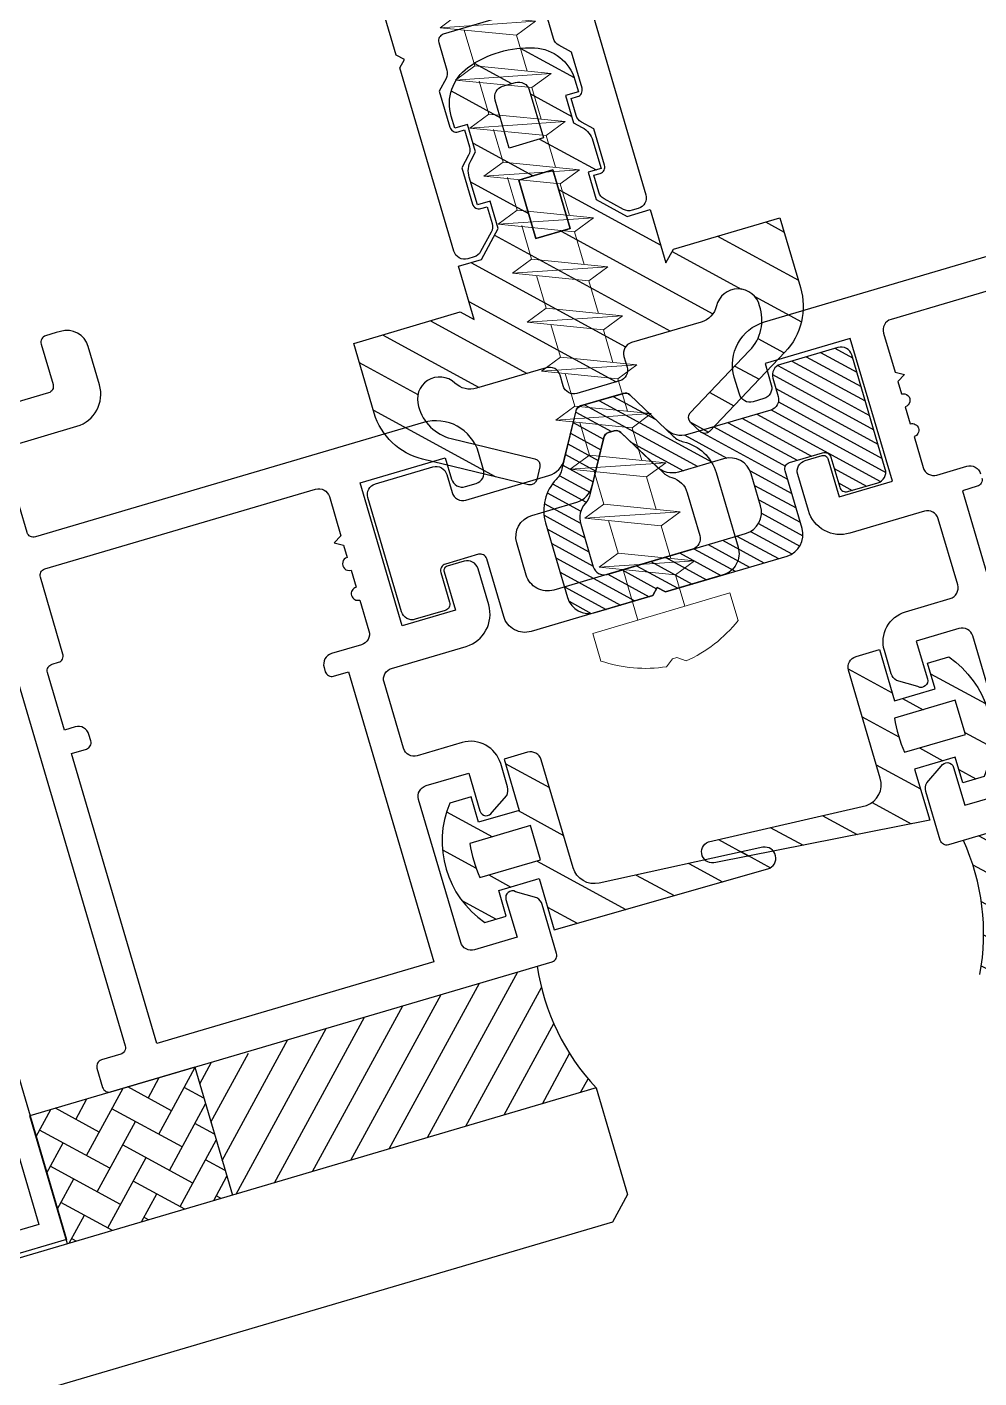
# Model space of a CAD drawing. Header units: millimetres. Extents: x 62878 to 70819, y -67946 to -61850.
# Drawn here: x 64991.29 to 64995.57, y -66916.16 to -66910.09 of the extents above; entities that cross this region are included whole.
import ezdxf

# ---------------------------------------------------------------- set-up
doc = ezdxf.new("R2010")
doc.units = ezdxf.units.MM
doc.layers.add('DOGRAMA', color=171, linetype='Continuous', lineweight=0)
pattern_1 = [(151.4266584183394, (64904.3647287374, -66926.52895950706), (0.07592747398675175, 0.1394151397588941), [])]

# ---------------------------------------------------------------- blocks, each defined once
blk = doc.blocks.new('a2we')
at = {"lineweight": 5, "ltscale": 0.5}
for p, q in [((-196.0144480926461, -415.2868589025547), (-196.5925912144022, -417.2488821181558)), ((-196.0144480926461, -415.2868589025547), (-195.4639709594615, -417.7110762494052)), ((-197.5747968978259, -417.6063757508618), (-196.5747276986959, -417.2423803302317)), ((-196.5747276986959, -417.2423803302317), (-194.1582851917165, -418.2620245979042)), ((-194.1582851917165, -418.2620245979042), (-197.5747968978259, -417.6063757508618)), ((-195.1583543907882, -418.6260200186506), (-197.5747968978259, -417.6063757508618)), ((-196.8896500078097, -417.895480952812), (-197.0961171580722, -418.3448917148726)), ((-197.1143788935161, -419.7428166739272), (-197.1143788935161, -418.4283854465556)), ((-194.1582851917165, -418.2620245979042), (-195.1583543907882, -418.6260200186506)), ((-195.1583543907882, -418.6260200186506), (-194.9264251741961, -419.2953524503964)), ((-198.1144480926461, -420.1068120946153), (-197.1143788935161, -419.7428166739268)), ((-197.1143788935161, -419.7428166739268), (-193.9153324771005, -421.0399975355008)), ((-197.1143788935161, -419.7428166739268), (-193.9153324771005, -421.0399975355008)), ((-194.9154016761394, -420.634479622855), (-194.9154016761394, -419.3608343693425)), ((-194.9154016761721, -421.4039929561312), (-198.1144480926461, -420.1068120946153)), ((-193.9153324771005, -421.0399975355008), (-198.1144480926461, -420.1068120946153)), ((-197.1143788935161, -422.2969096404012), (-197.1143788935162, -420.512330007273)), ((-193.9153324771005, -421.0399975355008), (-194.9154016761721, -421.4039929561312)), ((-194.9154016761721, -423.1885725893157), (-194.9154016761721, -421.4039929561312)), ((-198.1144480926461, -422.6609050610894), (-197.1143788935161, -422.2969096404012)), ((-197.1143788935161, -422.2969096404012), (-193.9153324771005, -423.594090501975)), ((-197.1143788935161, -422.2969096404012), (-193.9153324771005, -423.594090501975)), ((-194.9154016761721, -423.9580859226053), (-198.1144480926461, -422.6609050610894)), ((-193.9153324771005, -423.594090501975), (-198.1144480926461, -422.6609050610894)), ((-197.1143788935161, -424.8510026068752), (-197.1143788935162, -423.0664229737469)), ((-193.9153324771005, -423.594090501975), (-194.9154016761721, -423.9580859226053)), ((-194.9154016761721, -425.7426655557898), (-194.9154016761721, -423.9580859226053)), ((-198.1144480926461, -425.2149980275636), (-197.1143788935161, -424.8510026068752)), ((-194.9154016761721, -426.5121788890793), (-198.1144480926461, -425.2149980275636)), ((-193.9153324771005, -426.1481834684492), (-198.1144480926461, -425.2149980275636)), ((-197.1143788935161, -424.8510026068752), (-193.9153324771005, -426.1481834684492)), ((-197.1143788935161, -424.8510026068752), (-193.9153324771005, -426.1481834684492)), ((-197.1143788935161, -427.3050955733496), (-197.1143788935162, -425.6205159402211)), ((-193.9153324771005, -426.1481834684492), (-194.9154016761721, -426.5121788890793)), ((-194.9154016761721, -428.1967585222638), (-194.9154016761721, -426.5121788890793)), ((-198.1144480926461, -427.669090994038), (-197.1143788935161, -427.3050955733496)), ((-194.9154016761721, -428.9662718555534), (-198.1144480926461, -427.669090994038)), ((-193.9153324771005, -428.6022764349236), (-198.1144480926461, -427.669090994038)), ((-197.1143788935161, -427.3050955733496), (-193.9153324771005, -428.6022764349236)), ((-197.1143788935161, -427.3050955733496), (-193.9153324771005, -428.6022764349236)), ((-197.1143788935161, -429.5591885398237), (-197.1143788935161, -428.0237477951896)), ((-193.9153324771005, -428.6022764349236), (-194.9154016761721, -428.9662718555534)), ((-194.9154016761721, -430.450851488738), (-194.9154016761721, -428.9662718555534)), ((-198.1144480926461, -429.9231839605702), (-197.1143788935161, -429.5591885398237)), ((-197.1143788935161, -429.5591885398237), (-193.9153324771005, -430.8563694013976)), ((-197.1143788935161, -429.5591885398237), (-193.9153324771005, -430.8563694013976)), ((-194.9154016761721, -431.2203648220857), (-198.1144480926461, -429.9231839605702)), ((-193.9153324771005, -430.8563694013976), (-198.1144480926461, -429.9231839605702)), ((-197.1143788935161, -431.8132815063559), (-197.1143788935161, -430.2778407616635)), ((-193.9153324771005, -430.8563694013976), (-194.9154016761721, -431.2203648220857)), ((-194.9154016761721, -432.7049444552304), (-194.9154016761721, -431.2203648220857)), ((-198.1144480926461, -432.177276926986), (-197.1143788935161, -431.8132815063559)), ((-197.1143788935161, -431.8132815063559), (-193.9153324771005, -433.1104623678716)), ((-197.1143788935161, -431.8132815063559), (-193.9153324771005, -433.1104623678716)), ((-194.9154016761721, -433.4744577885599), (-198.1144480926461, -432.177276926986)), ((-193.9153324771005, -433.1104623678716), (-198.1144480926461, -432.177276926986)), ((-197.1143788935161, -434.0673744728301), (-197.1143788935161, -432.5319337281958)), ((-193.9153324771005, -433.1104623678716), (-194.9154016761721, -433.4744577885599)), ((-194.9154016761721, -434.9590374217446), (-194.9154016761721, -433.4744577885599)), ((-198.1144480926461, -434.4313698935184), (-197.1143788935161, -434.0673744728301)), ((-194.9154016761721, -435.7285507550341), (-198.1144480926461, -434.4313698935184)), ((-193.9153324771005, -435.364555334404), (-198.1144480926461, -434.4313698935184)), ((-197.1143788935161, -434.0673744728301), (-193.9153324771005, -435.364555334404)), ((-197.1143788935161, -434.0673744728301), (-193.9153324771005, -435.364555334404)), ((-197.1143788935161, -436.3642339800811), (-197.1143788935161, -434.7860266946118)), ((-193.9153324771005, -435.364555334404), (-194.9154016761721, -435.7285507550341)), ((-194.9154016761721, -437.2558969289955), (-194.9154016761721, -435.7285507550341)), ((-198.1144480926461, -436.7282294008277), (-197.1143788935161, -436.3642339800811)), ((-194.9154016761721, -438.0254102623434), (-198.1144480926461, -436.7282294008277)), ((-193.9153324771005, -437.6614148416551), (-198.1144480926461, -436.7282294008277)), ((-197.1143788935161, -436.3642339800811), (-193.9153324771005, -437.6614148416551)), ((-197.1143788935161, -436.3642339800811), (-193.9153324771005, -437.6614148416551)), ((-197.1143788935161, -438.6610934873901), (-197.1143788935161, -437.1337473134849)), ((-193.9153324771005, -437.6614148416551), (-194.9154016761721, -438.0254102623434)), ((-194.9154016761721, -439.5527564362646), (-194.9154016761721, -438.0254102623434)), ((-198.1144480926461, -439.0250889080787), (-197.1143788935161, -438.6610934873901)), ((-197.1143788935161, -438.6610934873901), (-193.9153324771005, -439.9582743489061)), ((-197.1143788935161, -438.6610934873901), (-193.9153324771005, -439.9582743489061)), ((-194.9154016761721, -440.3222697695944), (-198.1144480926461, -439.0250889080787)), ((-193.9153324771005, -439.9582743489061), (-198.1144480926461, -439.0250889080787)), ((-197.1143788935161, -440.9579529946993), (-197.1143788935161, -439.430606820736)), ((-193.9153324771005, -439.9582743489061), (-194.9154016761721, -440.3222697695944)), ((-194.9154016761721, -441.849615943574), (-194.9154016761721, -440.3222697695944)), ((-198.1144480926461, -441.3219484153295), (-197.1143788935161, -440.9579529946993)), ((-197.1143788935161, -440.9579529946993), (-193.9153324771005, -442.2551338562151)), ((-194.9154016761721, -442.6191292769035), (-198.1144480926461, -441.3219484153295)), ((-193.9153324771005, -442.2551338562151), (-198.1144480926461, -441.3219484153295)), ((-197.1143788935161, -443.2537258831643), (-197.1143788935161, -441.7274663280053)), ((-193.9153324771005, -442.2551338562151), (-194.9154016761721, -442.6191292769035)), ((-194.9154016761721, -444.1453888320787), (-194.9154016761721, -442.6191292769035)), ((-198.1144480926461, -443.6177213039109), (-197.1143788935161, -443.2537258831643)), ((-197.1143788935161, -443.2537258831643), (-193.9153324771005, -444.5509067447383)), ((-194.9154016761721, -444.9149021654266), (-198.1144480926461, -443.6177213039109)), ((-193.9153324771005, -444.5509067447383), (-198.1144480926461, -443.6177213039109)), ((-197.1143788935161, -445.5538642814245), (-197.1143788935161, -444.0232392165685)), ((-193.9153324771005, -444.5509067447383), (-194.9154016761721, -444.9149021654266)), ((-194.9154016761721, -446.4455272302989), (-194.9154016761721, -444.9149021654266)), ((-198.1144480926461, -445.9178597020545), (-197.1143788935161, -445.5538642814245)), ((-193.9153324771005, -446.8510451429402), (-198.1144480926461, -445.9178597020545)), ((-194.9154016761721, -447.2150405636282), (-198.1144480926461, -445.9178597020545)), ((-197.1143788935161, -445.5538642814245), (-193.9153324771005, -446.8510451429402)), ((-197.1143788935161, -445.5538642814245), (-193.9153324771005, -446.8510451429402)), ((-197.1143788935161, -447.8540026795677), (-197.1143788935161, -446.3233776147298)), ((-193.9153324771005, -446.8510451429402), (-194.9154016761721, -447.2150405636282)), ((-194.9154016761721, -448.7456656284821), (-194.9154016761721, -447.2150405636282)), ((-197.1143788935161, -447.8540026795677), (-198.1144480926461, -448.2179981003141)), ((-194.9154016761721, -449.5151789618299), (-198.1144480926461, -448.2179981003141)), ((-198.1144480926461, -448.2179981003141), (-193.9153324771005, -449.1511835411412)), ((-193.9153324771005, -449.1511835411412), (-197.1143788935161, -447.8540026795677)), ((-197.1143788935161, -450.1541410778275), (-197.1143788935161, -448.6235160129718)), ((-193.9153324770423, -449.1511835411412), (-194.9154016761721, -449.5151789618299)), ((-194.9154016761723, -451.0458040266858), (-194.9154016761721, -449.5151789618299)), ((-198.1144480926461, -450.5181364984577), (-197.1143788935161, -450.1541410778275)), ((-197.1143788935161, -450.1541410778275), (-193.9153324770423, -451.4513219393434)), ((-194.9154016761721, -451.8153173600317), (-198.1144480926461, -450.5181364984577)), ((-193.9153324770423, -451.4513219393434), (-198.1144480926461, -450.5181364984577)), ((-197.1143788935161, -453.2868589025547), (-197.1143788935162, -450.9236544111328)), ((-193.9153324770423, -451.4513219393434), (-194.9154016761721, -451.8153173600317)), ((-194.9154016761721, -453.2868589025547), (-194.9154016761721, -451.8153173600317)), ((-192.7980524524961, -453.2868589025547), (-199.230843732796, -453.2868589025547)), ((-199.230843732796, -454.5827171301502), (-199.230843732796, -453.2868589025547)), ((-192.7980524524961, -454.5827171301502), (-192.7980524524961, -453.2868589025547))]:
    blk.add_line(p, q, dxfattribs=at)
blk.add_lwpolyline([(-196.4690204826777, -455.6637351848848), (-196.1125089353335, -455.3998333582319), (-195.9163872499585, -455.3998333582319), (-195.5598757026143, -455.6637351848848)], dxfattribs=at)
for centre, radius, start, end in [((-196.9143788935627, -418.4283854465556), 0.2, 155.3251238657465, 180), ((-195.115401676151, -419.3608343693425), 0.2, 0, 19.11162363728389), ((-195.6603624057317, -449.5292358589606), 6.187568978619671, 234.757305859688, 262.4904896380407), ((-196.3685337795604, -449.5292358589606), 6.187568978619673, 277.5095103619591, 305.2426941403116)]:
    blk.add_arc(centre, radius, start, end, dxfattribs=at)

msp = doc.modelspace()

# ---------------------------------------------------------------- hatches: boundary and pattern name
at = {"layer": 'DOGRAMA', "lineweight": -2}
h = msp.add_hatch(dxfattribs=at)
h.set_pattern_fill('ANSI31', color=256, scale=0.05, angle=343.5057849383394, style=0)
h.set_pattern_definition(pattern_1)
edge = h.paths.add_edge_path(flags=16)
edge.add_arc((64993.44340879547, -66910.40176873772), 0.04999999999144209, 106.42665840807669, 196.426658404795, ccw=False)
edge.add_line((64993.42926940681, -66910.35380961253), (64993.48682035704, -66910.33684234614))
edge.add_arc((64993.50095974571, -66910.38480147133), 0.05000000001157269, 16.426658434426372, 106.42665842407129, ccw=False)
edge.add_line((64993.5489188709, -66910.37066208266), (64993.61254611988, -66910.58647814598))
edge.add_line((64993.61254611988, -66910.58647814598), (64993.45907691929, -66910.63172418969))
edge.add_line((64993.45907691929, -66910.63172418969), (64993.39544967029, -66910.41590812636))
h.paths.add_polyline_path([(64993.50149508524, -66910.77560156524), (64993.65496428587, -66910.73035552153), (64993.73273092348, -66910.99413071004), (64993.57926172288, -66911.03937675375)], flags=16)
edge = h.paths.add_edge_path()
edge.add_arc((64993.56238363318, -66910.3809707476), 0.1999999999884398, 16.426658415022587, 86.99287730107523, ccw=False)
edge.add_line((64993.75422013392, -66910.32441319298), (64993.7701423408, -66910.37841942556))
edge.add_line((64993.7701423408, -66910.37841942556), (64993.71259139058, -66910.39538669195))
edge.add_line((64993.71259139058, -66910.39538669195), (64993.74886861398, -66910.51843472042))
edge.add_line((64993.74886861398, -66910.51843472042), (64993.78701036336, -66910.53920726127))
edge.add_arc((64993.73918203328, -66910.62702782179), 0.1000000000355277, 16.426658421713626, 61.426658420826925, ccw=False)
edge.add_line((64993.83510028368, -66910.59874904445), (64993.87194593915, -66910.72372512687))
edge.add_line((64993.87194593915, -66910.72372512687), (64993.8143949889, -66910.74069239326))
edge.add_line((64993.8143949889, -66910.74069239326), (64993.85067221231, -66910.86374042173))
edge.add_line((64993.85067221231, -66910.86374042173), (64993.98941982688, -66910.93930435198))
edge.add_line((64993.98941982688, -66910.93930435198), (64994.09328420531, -66910.90868288405))
edge.add_line((64994.09328420531, -66910.90868288405), (64994.16398114858, -66911.14847850996))
edge.add_line((64994.16398114858, -66911.14847850996), (64994.1978008851, -66911.08637999611))
edge.add_line((64994.1978008851, -66911.08637999611), (64994.67739213694, -66910.94498610952))
edge.add_line((64994.67739213694, -66910.94498610952), (64994.76980502191, -66911.25843962764))
edge.add_arc((64994.48205027085, -66911.3432759596), 0.2999999999704793, -43.57334157672028, 16.426658423848323, ccw=False)
edge.add_line((64994.69939806502, -66911.5500607181), (64994.36076588716, -66911.90599099758))
edge.add_arc((64994.33903110773, -66911.88531252171), 0.03000000001051871, 226.4266584137785, 316.4266584137785, ccw=False)
edge.add_line((64994.31835263187, -66911.90704730114), (64994.27488307307, -66911.86569034943))
edge.add_arc((64994.29556154891, -66911.84395557), 0.02999999999547314, 136.4266584339137, 226.4266584439813, ccw=False)
edge.add_line((64994.27382676949, -66911.82327709415), (64994.54082660573, -66911.5426382992))
edge.add_arc((64994.39592807625, -66911.4047817935), 0.2000000000177033, 316.4266584225072, 378.3462557638256)
edge.add_arc((64994.48861238392, -66911.36553386704), 0.1000000000043651, 13.71181082661302, 166.4266584243711)
edge.add_arc((64994.29419832359, -66911.31859589573), 0.1000000000101938, 286.42665840407807, 346.42665840005674, ccw=False)
edge.add_line((64994.32247710089, -66911.41451414612), (64994.00902113207, -66911.50692775362))
edge.add_arc((64994.02316052073, -66911.55488687879), 0.04999999998159925, 106.4266584255052, 196.4266584255052)
edge.add_line((64993.97520139557, -66911.56902626745), (64993.98933658053, -66911.61697113421))
edge.add_arc((64993.94137745535, -66911.63111052287), 0.04999999999555719, -73.57334157921042, 16.42665842078958, ccw=False)
edge.add_line((64993.95551684401, -66911.67906964805), (64993.76368034327, -66911.73562720268))
edge.add_arc((64993.74954095461, -66911.6876680775), 0.04999999999555719, 196.4266584207896, 286.42665842078964, ccw=False)
edge.add_line((64993.70158182943, -66911.70180746616), (64993.68744664446, -66911.65386259943))
edge.add_arc((64993.63948751928, -66911.66800198809), 0.05000000000253616, 16.42665841843183, 106.4266584080767)
edge.add_line((64993.62534813063, -66911.6200428629), (64993.3118921618, -66911.7124564704))
edge.add_arc((64993.28361338449, -66911.61653822006), 0.0999999999750989, 226.4266584184905, 286.42665841914874, ccw=False)
edge.add_arc((64993.1457568788, -66911.7614367495), 0.1000000000059598, 46.4266584151767, 199.1415060169731)
edge.add_arc((64993.24490907187, -66911.74412712133), 0.2000000000041837, 194.5070610763127, 256.4266584182924)
edge.add_line((64993.19797110059, -66911.93854118166), (64993.57451134444, -66912.02945042514))
edge.add_arc((64993.56747064875, -66912.05861253418), 0.02999999999569236, -13.573341585783112, 76.42665841095572, ccw=False)
edge.add_line((64993.5966327578, -66912.06565322987), (64993.58255136639, -66912.12397744798))
edge.add_arc((64993.55338925734, -66912.1169367523), 0.03000000000642266, 256.4266584444941, 346.4266584444941, ccw=False)
edge.add_line((64993.54634856166, -66912.14609886135), (64993.06878780877, -66912.03079993253))
edge.add_arc((64993.13919476568, -66911.73917884204), 0.3000000000049676, 196.4266584192177, 256.42665842031863, ccw=False)
edge.add_line((64992.85144001458, -66911.82401517399), (64992.75902712961, -66911.5105616559))
edge.add_line((64992.75902712961, -66911.5105616559), (64993.23861838146, -66911.3691677693))
edge.add_line((64993.23861838146, -66911.3691677693), (64993.3007168953, -66911.40298750583))
edge.add_line((64993.3007168953, -66911.40298750583), (64993.23001995199, -66911.16319187991))
edge.add_line((64993.23001995199, -66911.16319187991), (64993.33388433039, -66911.13257041197))
edge.add_line((64993.33388433039, -66911.13257041197), (64993.40944826062, -66910.99382279739))
edge.add_line((64993.40944826062, -66910.99382279739), (64993.3731710372, -66910.87077476893))
edge.add_line((64993.3731710372, -66910.87077476893), (64993.31562008702, -66910.88774203531))
edge.add_line((64993.31562008702, -66910.88774203531), (64993.27877443155, -66910.76276595287))
edge.add_arc((64993.3746926819, -66910.73448717555), 0.0999999999841354, 151.4266584218408, 196.4266584219685, ccw=False)
edge.add_line((64993.28687212143, -66910.68665884549), (64993.30764466231, -66910.64851709608))
edge.add_line((64993.30764466231, -66910.64851709608), (64993.27136743888, -66910.52546906761))
edge.add_line((64993.27136743888, -66910.52546906761), (64993.21381648865, -66910.542436334))
edge.add_line((64993.21381648865, -66910.542436334), (64993.19789428177, -66910.48843010141))
edge.add_arc((64993.38973078252, -66910.43187254677), 0.2000000000171236, 125.86043953484929, 196.4266584178424, ccw=False)
edge.add_arc((64993.54819317609, -66910.65109827477), 0.47050000000035, 86.99287729661489, 125.86043953043779, ccw=False)
at = {"layer": 'DOGRAMA', "lineweight": -2, "ltscale": 5}
h = msp.add_hatch(dxfattribs=at)
h.set_pattern_fill('ANSI31', color=256, scale=0.015, angle=343.5057849383394, style=0)
h.set_pattern_definition([(151.4266584183394, (64904.3647287374, -66926.52895950706), (0.02277824219602952, 0.0418245419276632), [])])
edge = h.paths.add_edge_path(flags=16)
edge.add_line((64993.93162686288, -66911.90367444402), (64993.90546311384, -66911.91138808383))
edge.add_arc((64993.91394674703, -66911.94016355892), 0.02999999997852723, 106.4266584168919, 166.426658431449)
edge.add_line((64993.884784638, -66911.93312286324), (64993.82368117145, -66912.18620949448))
edge.add_arc((64993.72647414127, -66912.1627405089), 0.1000000000109209, 318.56770034025214, 346.4266584516204, ccw=False)
edge.add_arc((64993.87642177031, -66912.29508743386), 0.1000000000018767, 138.5677002814104, 196.4266583944399)
edge.add_line((64993.78050351994, -66912.32336621113), (64993.83711544165, -66912.51538711847))
edge.add_arc((64993.88507456685, -66912.50124772982), 0.05000000000951513, 196.426658416074, 286.4266584160741)
edge.add_line((64993.8992139555, -66912.54920685501), (64994.52268258288, -66912.3653948024))
edge.add_arc((64994.49440380557, -66912.26947655204), 0.09999999998905684, 286.4266584167909, 376.4266584139712)
edge.add_line((64994.59032205592, -66912.24119777474), (64994.54784952288, -66912.09713599259))
edge.add_arc((64994.45193127254, -66912.1254147699), 0.09999999997304133, 16.42665841515008, 106.4266584151501)
edge.add_line((64994.42365249524, -66912.02949651955), (64994.22098129083, -66912.08924837943))
edge.add_arc((64994.19270251352, -66911.99333012907), 0.09999999998905684, 226.4266584094297, 286.42665841679093, ccw=False)
edge.add_line((64994.12377426067, -66912.06577939379), (64993.96078897191, -66911.91071513969))
edge.add_arc((64993.94011049609, -66911.9324499191), 0.02999999996988481, 46.42665845502744, 106.4266584647377)
edge = h.paths.add_edge_path()
edge.add_line((64994.72050237355, -66912.04623419342), (64994.86917566163, -66912.00240208858))
edge.add_arc((64994.87765929481, -66912.03117756367), 0.02999999997646968, 16.426658403563124, 106.4266584035631, ccw=False)
edge.add_line((64994.9064347699, -66912.02269393048), (64994.94602505818, -66912.15697948102))
edge.add_arc((64994.97480053327, -66912.14849584782), 0.02999999998058478, 196.4266584302207, 286.4266584302208)
edge.add_line((64994.98328416647, -66912.17727132291), (64995.11756971701, -66912.13768103467))
edge.add_arc((64995.10343032837, -66912.08972190949), 0.04999999999144209, 286.426658404795, 376.4266584071527)
edge.add_line((64995.15138945354, -66912.07558252085), (64995.00009799485, -66911.56241988136))
edge.add_arc((64994.95213886969, -66911.57655927002), 0.04999999998159925, 16.42665842550517, 106.4266584335025)
edge.add_line((64994.93799948102, -66911.52860014485), (64994.67902020501, -66911.60495284361))
edge.add_arc((64994.69315959368, -66911.65291196879), 0.04999999999761474, 106.4266584287869, 196.4266584231474)
edge.add_line((64994.64520046851, -66911.66705135745), (64994.66923742924, -66911.74858187027))
edge.add_arc((64994.62127830405, -66911.76272125891), 0.04999999999842106, -73.57334159520502, 16.426658402437226, ccw=False)
edge.add_line((64994.6354176927, -66911.8106803841), (64994.26163076636, -66911.92088086435))
edge.add_arc((64994.23335198906, -66911.82496261399), 0.09999999998699928, 226.4266584094297, 286.42665841279234, ccw=False)
edge.add_line((64994.16442373621, -66911.8974118787), (64994.00143844743, -66911.74234762463))
edge.add_arc((64993.98075997156, -66911.76408240403), 0.0299999999894332, 46.42665837546527, 106.4266583957038)
edge.add_line((64993.97227633838, -66911.73530692892), (64993.77997730632, -66911.79200084782))
edge.add_arc((64993.78846093952, -66911.82077632291), 0.02999999998058478, 106.4266584302207, 166.426658431449)
edge.add_line((64993.75929883049, -66911.81373562723), (64993.69595402905, -66912.07610572367))
edge.add_arc((64993.59874699888, -66912.05263673805), 0.09999999999653308, 315.93798672134596, 346.4266584324758, ccw=False)
edge.add_arc((64993.81432325648, -66912.26126769731), 0.2000000000094106, 135.9379867050146, 196.4266584150226)
edge.add_line((64993.62248675575, -66912.31782525193), (64993.7215168434, -66912.6537235348))
edge.add_arc((64993.81743509378, -66912.62544475746), 0.1000000000231454, 196.4266584240713, 286.4266584200727)
edge.add_line((64993.84571387111, -66912.72136300785), (64994.10469314709, -66912.6450103091))
edge.add_line((64994.10469314709, -66912.6450103091), (64994.12498498899, -66912.6077512008))
edge.add_line((64994.12498498899, -66912.6077512008), (64994.16224409732, -66912.6280430427))
edge.add_line((64994.16224409732, -66912.6280430427), (64994.70897812441, -66912.46685401199))
edge.add_arc((64994.68069934709, -66912.37093576162), 0.1000000000050723, 286.4266584184318, 376.4266584184319)
edge.add_line((64994.77661759746, -66912.3426569843), (64994.70021053163, -66912.08349330173))
edge.add_arc((64994.72898600675, -66912.07500966852), 0.03000000001261577, 106.4266584223615, 196.4266584411599, ccw=False)
at = {"layer": 'DOGRAMA', "lineweight": -2}
h = msp.add_hatch(dxfattribs=at)
h.set_pattern_fill('ANSI31', color=256, scale=0.05, angle=343.5057849383394, style=0)
h.set_pattern_definition(pattern_1)
edge = h.paths.add_edge_path(flags=16)
edge.add_arc((64995.8517090528, -66913.08526444723), 0.6682513992520985, 189.5509791938573, 203.3023376240557)
edge.add_line((64995.23796675805, -66913.34961332323), (64995.51151995046, -66913.26896391831))
edge.add_line((64995.51151995046, -66913.26896391831), (64995.46627390675, -66913.11549471771))
edge.add_line((64995.46627390675, -66913.11549471771), (64995.19272071437, -66913.19614412263))
edge = h.paths.add_edge_path()
edge.add_line((64995.01952782973, -66912.91880047967), (64995.12503790513, -66912.88769382464))
edge.add_line((64995.12503790513, -66912.88769382464), (64995.1929069707, -66913.1178976255))
edge.add_line((64995.1929069707, -66913.1178976255), (64995.3751516464, -66913.06416794863))
edge.add_line((64995.3751516464, -66913.06416794863), (64995.3412171136, -66912.94906604817))
edge.add_line((64995.3412171136, -66912.94906604817), (64995.43713536397, -66912.92078727085))
edge.add_arc((64995.18827552423, -66913.28607179034), 0.4420000000146768, -22.880989691032426, 55.73430654070222, ccw=False)
edge.add_line((64995.595496517, -66913.4579294729), (64995.49957826661, -66913.48620825021))
edge.add_line((64995.49957826661, -66913.48620825021), (64995.46564373381, -66913.37110634979))
edge.add_line((64995.46564373381, -66913.37110634979), (64995.28339905811, -66913.42483602668))
edge.add_line((64995.28339905811, -66913.42483602668), (64995.35126812368, -66913.65503982756))
edge.add_line((64995.35126812368, -66913.65503982756), (64994.38884197747, -66913.84557275394))
edge.add_arc((64994.37470258882, -66913.79761362876), 0.04999999999144209, 113.1364952127339, 286.426658404795, ccw=False)
edge.add_line((64994.35505644242, -66913.7516350584), (64995.06709951998, -66913.5885426602))
edge.add_arc((64995.03289522928, -66913.49457422669), 0.1000000000021229, 290.0013879769714, 376.4266584092556)
edge.add_line((64995.12881347966, -66913.46629544938), (64994.98570809317, -66912.98089899353))
edge.add_arc((64995.03366721838, -66912.96675960488), 0.05000000001935798, 106.42665840336119, 196.4266583953639, ccw=False)
h = msp.add_hatch(dxfattribs=at)
h.set_pattern_fill('ANSI31', color=256, scale=0.03999999999999999, angle=343.5057849383394, style=0)
h.set_pattern_definition([(151.4266584183394, (64923.83613356193, -66920.78836771192), (0.0607419791894054, 0.1115321118071152), [])])
h.paths.add_polyline_path([(64996.78662182827, -66913.39606880078, -0.4142135623420975), (64996.75246764566, -66913.3774679457), (64995.50313243463, -66913.74579902027, -0.1532309010706403), (64995.57688684822, -66914.34958729973), (64996.94851782842, -66913.94520078409)])
h.paths.add_polyline_path([(64997.04408038947, -66913.29149419394), (64996.80522268338, -66913.36191461816, -0.4142135623575963), (64996.78662182827, -66913.39606880078), (64996.94851782842, -66913.94520078409), (64997.21375305336, -66913.8670036961)])
h = msp.add_hatch(dxfattribs=at)
h.set_pattern_fill('ANSI31', color=256, scale=0.05, angle=343.5057849383394, style=0)
h.set_pattern_definition(pattern_1)
edge = h.paths.add_edge_path(flags=16)
edge.add_arc((64993.94016546839, -66913.64882889032), 0.6682513992737609, 189.5509792011361, 203.3023376314248)
edge.add_line((64993.32642317365, -66913.9131777664), (64993.59997636606, -66913.83252836148))
edge.add_line((64993.59997636606, -66913.83252836148), (64993.55473032231, -66913.67905916092))
edge.add_line((64993.55473032231, -66913.67905916092), (64993.28117712995, -66913.7597085658))
edge = h.paths.add_edge_path()
edge.add_line((64993.54097283517, -66913.34949773787), (64993.43546275983, -66913.38060439289))
edge.add_line((64993.43546275983, -66913.38060439289), (64993.50333182539, -66913.6108081938))
edge.add_line((64993.50333182539, -66913.6108081938), (64993.32108714969, -66913.6645378707))
edge.add_line((64993.32108714969, -66913.6645378707), (64993.28715261692, -66913.54943597027))
edge.add_line((64993.28715261692, -66913.54943597027), (64993.19123436652, -66913.57771474759))
edge.add_arc((64993.59845535929, -66913.74957243017), 0.4420000000088404, 157.1190103064962, 235.7343065380812)
edge.add_line((64993.34959551953, -66914.11485694964), (64993.44551376986, -66914.08657817233))
edge.add_line((64993.44551376986, -66914.08657817233), (64993.41157923711, -66913.97147627186))
edge.add_line((64993.41157923711, -66913.97147627186), (64993.59382391278, -66913.91774659496))
edge.add_line((64993.59382391278, -66913.91774659496), (64993.66169297837, -66914.14795039587))
edge.add_line((64993.66169297837, -66914.14795039587), (64994.6228923946, -66913.87395878504))
edge.add_arc((64994.60875300595, -66913.82599965988), 0.04999999997954169, 286.4266584175079, 459.7168215939607)
edge.add_line((64994.6003140676, -66913.77671696192), (64993.86433820718, -66913.93792996871))
edge.add_arc((64993.84209498586, -66913.84043515296), 0.09999999996663336, 196.4266584243263, 282.85192886329673, ccw=False)
edge.add_line((64993.74617673553, -66913.86871393028), (64993.60307134908, -66913.38331747438))
edge.add_arc((64993.55511222388, -66913.39745686308), 0.05000000003581839, 16.42665845934236, 106.4266584593423)
h = msp.add_hatch(dxfattribs=at)
h.set_pattern_fill('ANSI31', color=256, scale=0.03999999999999999, angle=343.5057849383394, style=0)
h.set_pattern_definition([(61.42665841833941, (64673.93702531429, -66994.46403638343), (-0.1115321118071152, 0.0607419791894054), [])])
h.paths.add_polyline_path([(64992.3168313612, -66914.7138598238, 0.4142135623420975), (64992.33543221631, -66914.67970564119), (64993.58476742731, -66914.31137456663, 0.1532309010706403), (64993.85035834155, -66914.85860529148), (64992.47872736133, -66915.26299180713)])
h.paths.add_polyline_path([(64992.04381947243, -66914.76567939295), (64992.28267717858, -66914.69525896873, 0.4142135623575963), (64992.3168313612, -66914.7138598238), (64992.47872736133, -66915.26299180713), (64992.21349213635, -66915.34118889511)])
h = msp.add_hatch(dxfattribs=at)
h.set_pattern_fill('AR-HBONE', color=256, scale=0.03, angle=343.5057849383394, style=0)
h.set_pattern_definition([(151.4266584183394, (64799.77856423385, -66934.10650090463), (-0.04799067648917721, 0.1627786686581293), [0.3599999999999987, -0.1199999999999997]), (61.42665841833941, (64799.67317956131, -66934.04910690857), (-0.04799067648917721, 0.1627786686581293), [0.36, -0.12])])
h.paths.add_polyline_path([(64991.54170869449, -66914.91371252351), (64991.30191306859, -66914.98440946678), (64991.4715857325, -66915.55991896898), (64992.21349213635, -66915.34118889511), (64992.04381947243, -66914.76567939295)])

# ---------------------------------------------------------------- linework, layer by layer
for p, q in [((64992.04381947243, -66914.76567939292), (64991.30191306859, -66914.98440946678)), ((64992.04381947243, -66914.76567939292), (64992.21349213635, -66915.34118889511)), ((64992.04381947243, -66914.76567939292), (64992.21349213635, -66915.34118889511)), ((64993.85035834155, -66914.85860529148), (64949.21532884067, -66928.01797856014)), ((64993.85035834155, -66914.85860529148), (64993.99175222812, -66915.33819654332)), ((64991.4715857325, -66915.55991896898), (64991.30191306859, -66914.98440946678)), ((64993.99175222816, -66915.33819654332), (64993.92411275514, -66915.462393571)), ((64993.92411275514, -66915.462393571), (64949.38500150455, -66928.59348806234))]:
    msp.add_line(p, q, dxfattribs=at)
at = {"layer": 'DOGRAMA', "lineweight": -2, "ltscale": 0.5}
for points in [[(64993.58422870079, -66909.99535791815), (64993.16218839918, -66910.11978453834, 0.4142135623725959), (64993.14189655728, -66910.15704364664), (64993.17845799668, -66910.2810557021, -0.1989123673796753), (64993.17440915177, -66910.31910925578), (64993.14373103943, -66910.37543923881), (64993.19180496084, -66910.53850026442, 0.4142135623736503), (64993.22906406922, -66910.55879210634), (64993.25783954428, -66910.55030847315), (64993.28026159504, -66910.62636140344, -0.1989123673797502), (64993.27621275011, -66910.66441495712), (64993.24553463779, -66910.72074494012), (64993.29360855923, -66910.88380596576, 0.4142135623732063), (64993.33086766751, -66910.90409780767), (64993.3596431426, -66910.89561417447), (64993.38206519339, -66910.97166710474, -0.1989123673796753), (64993.37801634841, -66911.00972065845), (64993.33018801839, -66911.09754121893, -0.1989123673797207), (64993.3004171268, -66911.12158617907), (64993.27232332169, -66911.12986884116, -0.4142135623730951), (64993.21022480788, -66911.09604910466), (64992.96702732293, -66910.2711521515), (64992.98731916484, -66910.23389304317), (64992.95006005653, -66910.21360120126), (64992.4410420648, -66908.48707269468, 0.4142135623730951)], [(64993.83029157623, -66910.01664315561), (64994.07348906117, -66910.84154010878, -0.4142135623730951), (64994.03966932462, -66910.90363862262), (64994.01157551953, -66910.91192128474, -0.1989123673795887), (64993.97352196584, -66910.90787243978), (64993.88570140537, -66910.86004410971, -0.1989123673797732), (64993.86165644523, -66910.83027321815), (64993.83923439444, -66910.75422028788), (64993.86800986959, -66910.74573665469, 0.4142135623730951), (64993.88830171146, -66910.70847754637), (64993.84022779005, -66910.54541652073), (64993.78389780703, -66910.51473840843, -0.1989123673797732), (64993.75985284687, -66910.48496751684), (64993.7374307961, -66910.40891458654), (64993.76620627123, -66910.40043095336, 0.4142135623729841), (64993.78649811312, -66910.36317184505), (64993.73842419167, -66910.20011081942), (64993.68209420869, -66910.16943270709, -0.1989123673797501), (64993.65804924852, -66910.13966181551), (64993.62148780909, -66910.01564976004, 0.4142135623729288)], [(64995.73432963109, -66913.46912618753), (64995.54486182307, -66912.82647391007, 0.4142135623730951), (64995.4827633092, -66912.79265417355), (64995.29092680848, -66912.8492117282), (64995.34114143338, -66913.01953376536, -0.6680475602943992), (64995.29802245392, -66913.05436917995), (64995.20200388013, -66913.0262232106, -0.1991096956271691), (64995.17795530867, -66912.99645894997), (64995.14704943293, -66912.89162989419, -0.4142135623730951), (64995.24174469522, -66912.71775405544), (64995.44317302098, -66912.65836862304, 0.4142135623730951), (64995.4769927575, -66912.59627010919), (64995.38932854781, -66912.29892353308, 0.4142135623730951), (64995.327230034, -66912.26510379657), (64994.99151615767, -66912.36407951715, -0.4142135623730951), (64994.80522061614, -66912.26262030758), (64994.7571466947, -66912.09955928195, -0.4142135623730951), (64994.79096643127, -66912.0374607681), (64994.86770103155, -66912.01483774626, -0.4142135623730951), (64994.89254043705, -66912.02836564086), (64994.94344223625, -66912.20101849154), (64995.18323786216, -66912.13032154822), (64994.99377005411, -66911.48766927078), (64994.61009705266, -66911.60078438005), (64994.63837582999, -66911.69670263042, -0.4142135623730951), (64994.60455609347, -66911.75880114424), (64994.55659696829, -66911.77294053292, -0.4142135623730951), (64994.49449845442, -66911.7391207964), (64994.47187543258, -66911.6623861961, -0.4142135623730951), (64994.60715437868, -66911.41399214073), (64996.35286653534, -66910.89931839354, 0.4142135623730951)], [(64991.20656541253, -66911.97347376095), (64991.51350381369, -66911.88298167354, 0.4142135623730951), (64991.61496302326, -66911.69668613201), (64991.56406122409, -66911.52403328136, 0.4142135623730951), (64991.4398641964, -66911.4563938083), (64991.42068054634, -66911.46204956376), (64991.37272142118, -66911.47618895242, 0.4142135623730951), (64991.35242957926, -66911.51344806074), (64991.40615925616, -66911.69569273644, -0.4142135623730951), (64991.38586741423, -66911.73295184474), (64991.15566361336, -66911.8008209103, -0.4142135623730951)], [(64991.24986330682, -66913.0397524733), (64991.73060252122, -66914.67036272952, -0.4142135623730951), (64991.71031067934, -66914.70762183782), (64991.62398425396, -66914.73307273742, 0.4142135623730951), (64991.60369241206, -66914.7703318457), (64991.62914331162, -66914.85665827103, 0.4142135623730951), (64991.66640241992, -66914.87695011296), (64993.65191020253, -66914.29157942247, 0.4142135623730951), (64993.67220204449, -66914.25432031415), (64993.60736163593, -66914.0343893579, 0.1989616347783402), (64993.58331023659, -66914.00461550543), (64993.4872944907, -66913.97647912793, 0.6680475602943508), (64993.44417551123, -66914.01131454251), (64993.49439013609, -66914.18163657971), (64993.30255363538, -66914.23819413435, -0.4142135623730951), (64993.24045512157, -66914.2043743978), (64993.05098731352, -66913.56172212034, -0.4142135623730951), (64993.08480705006, -66913.49962360652), (64993.27664355077, -66913.44306605188), (64993.32685817566, -66913.61338808904, 0.6680475602943992), (64993.38197866822, -66913.61926037991), (64993.44737132617, -66913.54352688412, 0.1991096956271691), (64993.45142680205, -66913.50547694172), (64993.42052092633, -66913.40064788588, 0.4142135623730951), (64993.24664508759, -66913.30595262365), (64993.04521676178, -66913.36533805601, -0.4142135623730951), (64992.98311824798, -66913.3315183195), (64992.89545403827, -66913.03417174333, -0.4142135623730951), (64992.92927377478, -66912.97207322951), (64993.26498765108, -66912.8730975089, 0.4142135623730951), (64993.36644686065, -66912.68680196736), (64993.3183729392, -66912.52374094175, 0.4142135623730951), (64993.25627442536, -66912.48992120521), (64993.17953982508, -66912.51254422705, 0.4142135623730951), (64993.16601193047, -66912.5373836326), (64993.21691372964, -66912.71003648326), (64992.97711810371, -66912.78073342654), (64992.78765029567, -66912.1380811491), (64993.17132329717, -66912.02496603983), (64993.19960207448, -66912.1208842902, 0.4142135623730951), (64993.26170058832, -66912.15470402675), (64993.30965971351, -66912.14056463807, 0.4142135623730951), (64993.34347945, -66912.0784661242), (64993.32085642814, -66912.00173152392, 0.4142135623730951), (64993.07246237281, -66911.86645257783), (64991.32675021615, -66912.38112632502, -0.4142135623730951), (64991.28949110783, -66912.3608344831), (64991.1862735706, -66912.01073286925, -0.4142135623730951)], [(64997.421497442, -66913.18022347387), (64995.43598965939, -66913.76559416436, -0.4142135623730951), (64995.39873055107, -66913.74530232242), (64995.33389014258, -66913.52537136617, -0.1989616347783402), (64995.33794279057, -66913.48731183194), (64995.40333827638, -66913.41158792797, -0.6680475602943508), (64995.45845876897, -66913.41746021884), (64995.50867339382, -66913.58778225603), (64995.70050989457, -66913.53122470138, 0.4142135623730951)]]:
    msp.add_lwpolyline(points, format="xyb", dxfattribs=at)
at = {"layer": 'DOGRAMA', "lineweight": -2}
for points in [[(64993.57287565318, -66910.18124614343, -0.3180171180317411), (64993.75422013392, -66910.32441319298), (64993.7701423408, -66910.37841942556), (64993.71259139058, -66910.39538669195), (64993.74886861398, -66910.51843472042), (64993.78701036336, -66910.53920726127, -0.198912367379756), (64993.83510028368, -66910.59874904445), (64993.87194593915, -66910.72372512687), (64993.8143949889, -66910.74069239326), (64993.85067221231, -66910.86374042173), (64993.98941982688, -66910.93930435198), (64994.09328420531, -66910.90868288405), (64994.16398114858, -66911.14847850996), (64994.1978008851, -66911.08637999611), (64994.67739213694, -66910.94498610952), (64994.76980502191, -66911.25843962764, -0.2679491924317952), (64994.69939806502, -66911.5500607181), (64994.36076588716, -66911.90599099758, -0.4142135623735607), (64994.31835263187, -66911.90704730114), (64994.27488307307, -66911.86569034943, -0.4142135623726812), (64994.27382676949, -66911.82327709415), (64994.54082660573, -66911.5426382992, 0.2769467766270159), (64994.58576241173, -66911.34183002563, 0.7863209524829787), (64994.39140535376, -66911.3420648814, -0.2679491924310053), (64994.32247710089, -66911.41451414612), (64994.00902113207, -66911.50692775362, 0.4142135623730951), (64993.97520139557, -66911.56902626745), (64993.98933658053, -66911.61697113421, -0.4142135623730951), (64993.95551684401, -66911.67906964805), (64993.76368034327, -66911.73562720268, -0.4142135623730951), (64993.70158182943, -66911.70180746616), (64993.68744664446, -66911.65386259943, 0.4142135623730133), (64993.62534813063, -66911.6200428629), (64993.3118921618, -66911.7124564704, -0.2679491924310054), (64993.21468513166, -66911.68898748477, 0.7863209524829787), (64993.05128571658, -66911.79422698448, 0.2769467766270156), (64993.19797110059, -66911.93854118166), (64993.57451134444, -66912.02945042514, -0.4142135623726812), (64993.5966327578, -66912.06565322987), (64993.58255136639, -66912.12397744798, -0.4142135623735606), (64993.54634856166, -66912.14609886135), (64993.06878780877, -66912.03079993253, -0.2679491924317952), (64992.85144001458, -66911.82401517399), (64992.75902712961, -66911.5105616559), (64993.23861838146, -66911.3691677693), (64993.3007168953, -66911.40298750583), (64993.23001995199, -66911.16319187991), (64993.33388433039, -66911.13257041197), (64993.40944826062, -66910.99382279739), (64993.3731710372, -66910.87077476893), (64993.31562008702, -66910.88774203531), (64993.27877443155, -66910.76276595287, -0.1989123673796753), (64993.28687212143, -66910.68665884549), (64993.30764466231, -66910.64851709608), (64993.27136743888, -66910.52546906761), (64993.21381648865, -66910.542436334), (64993.19789428177, -66910.48843010141, -0.3180171180316094), (64993.27256819944, -66910.26978328392, -0.1712365548905719)], [(64993.39544967029, -66910.41590812636, -0.4142135623730951), (64993.42926940681, -66910.35380961253), (64993.48682035704, -66910.33684234614, -0.4142135623730951), (64993.5489188709, -66910.37066208266), (64993.61254611988, -66910.58647814598), (64993.45907691929, -66910.63172418969)], [(64995.01952782973, -66912.91880047967), (64995.12503790513, -66912.88769382464), (64995.1929069707, -66913.1178976255), (64995.3751516464, -66913.06416794863), (64995.3412171136, -66912.94906604817), (64995.43713536397, -66912.92078727085, -0.3571428571427583), (64995.595496517, -66913.4579294729), (64995.49957826661, -66913.48620825021), (64995.46564373381, -66913.37110634979), (64995.28339905811, -66913.42483602668), (64995.35126812368, -66913.65503982756), (64994.38884197747, -66913.84557275394, -0.9430953754055073), (64994.35505644242, -66913.7516350584), (64995.06709951998, -66913.5885426602, 0.3960555621610378), (64995.12881347966, -66913.46629544938), (64994.98570809317, -66912.98089899353, -0.4142135623731011)], [(64995.19272071437, -66913.19614412263, 0.0600737299861167), (64995.23796675805, -66913.34961332323), (64995.51151995046, -66913.26896391831), (64995.46627390675, -66913.11549471771)], [(64993.54097283517, -66913.34949773787), (64993.43546275983, -66913.38060439289), (64993.50333182539, -66913.6108081938), (64993.32108714969, -66913.6645378707), (64993.28715261692, -66913.54943597027), (64993.19123436652, -66913.57771474759, 0.3571428571427583), (64993.34959551953, -66914.11485694964), (64993.44551376986, -66914.08657817233), (64993.41157923711, -66913.97147627186), (64993.59382391278, -66913.91774659496), (64993.66169297837, -66914.14795039587), (64994.6228923946, -66913.87395878504, 0.9430953754055073), (64994.6003140676, -66913.77671696192), (64993.86433820718, -66913.93792996871, -0.3960555621610378), (64993.74617673553, -66913.86871393028), (64993.60307134908, -66913.38331747438, 0.4142135623731011)], [(64993.28117712995, -66913.7597085658, 0.0600737299861167), (64993.32642317365, -66913.9131777664), (64993.59997636606, -66913.83252836148), (64993.55473032231, -66913.67905916092)]]:
    msp.add_lwpolyline(points, format="xyb", close=True, dxfattribs=at)
for points in [[(64993.50149508524, -66910.77560156524), (64993.65496428587, -66910.73035552153), (64993.73273092348, -66910.99413071004), (64993.57926172288, -66911.03937675375)], [(64993.65496428587, -66910.73035552153), (64993.50149508524, -66910.77560156524), (64993.57926172288, -66911.03937675375), (64993.73273092348, -66910.99413071004)], [(64991.46592997704, -66915.5407353189), (64990.45878834818, -66915.83766248073), (64990.1307545313, -66914.72501077647), (64991.13789616015, -66914.42808361464)], [(64991.34173294933, -66915.47309584585), (64990.52642782121, -66915.71346545305), (64990.25495155899, -66914.79265024952), (64991.07025668707, -66914.55228064233)]]:
    msp.add_lwpolyline(points, close=True, dxfattribs=at)
at = {"layer": 'DOGRAMA', "linetype": 'ByBlock', "lineweight": -2}
for points in [[(64996.39528470133, -66911.04319576909), (64995.17712292166, -66911.40233624102, 0.4142135623730951), (64995.14330318514, -66911.46443475486), (64995.1950703149, -66911.64002270398), (64995.23772361379, -66911.65032123275), (64995.20747904238, -66911.68211163225), (64995.22389770046, -66911.73780176842, -0.9999999999999998), (64995.24086496688, -66911.79535271863), (64995.26348798873, -66911.87208731893, -0.9999999999999998), (64995.28045525512, -66911.92963826914), (64995.32145948225, -66912.06871973218, 0.4142135623730951), (64995.38355799609, -66912.10253946872), (64995.51784354662, -66912.06294918044, -0.4142135623730951), (64995.57994206046, -66912.09676891698)], [(64995.58559781592, -66912.11595256705, -0.4142135623730951), (64995.56530597399, -66912.15321167535), (64995.49816319877, -66912.17300681949), (64995.88275457024, -66913.47749502448)]]:
    msp.add_lwpolyline(points, format="xyb", dxfattribs=at)
at = {"layer": 'DOGRAMA', "lineweight": -2, "ltscale": 0.5}
for points in [[(64994.72050237355, -66912.04623419342), (64994.86917566163, -66912.00240208858, -0.4142135623730951), (64994.9064347699, -66912.02269393048), (64994.94602505818, -66912.15697948102, 0.4142135623730951), (64994.98328416647, -66912.17727132291), (64995.11756971701, -66912.13768103467, 0.4142135623730951), (64995.15138945354, -66912.07558252085), (64995.00009799485, -66911.56241988136, 0.4142135623730951), (64994.93799948102, -66911.52860014485), (64994.67902020501, -66911.60495284361, 0.4142135623730951), (64994.64520046851, -66911.66705135745), (64994.66923742924, -66911.74858187027, -0.4142135623730951), (64994.6354176927, -66911.8106803841), (64994.26163076636, -66911.92088086435, -0.2679491924311303), (64994.16442373621, -66911.8974118787), (64994.00143844743, -66911.74234762463, 0.2679491924310549), (64993.97227633838, -66911.73530692892), (64993.77997730632, -66911.79200084782, 0.2679491924311364), (64993.75929883049, -66911.81373562723), (64993.69595402905, -66912.07610572367, -0.1338222992157564), (64993.67060575142, -66912.12218039112, 0.2702358223096737), (64993.62248675575, -66912.31782525193), (64993.7215168434, -66912.6537235348, 0.4142135623730951), (64993.84571387111, -66912.72136300785), (64994.10469314709, -66912.6450103091), (64994.12498498899, -66912.6077512008), (64994.16224409732, -66912.6280430427), (64994.70897812441, -66912.46685401199, 0.4142135623730951), (64994.77661759746, -66912.3426569843), (64994.70021053163, -66912.08349330173, -0.4142135623731091)], [(64993.32022811019, -66912.4590653692), (64993.17155482213, -66912.50289747406, 0.4142135623730951), (64993.15126298022, -66912.54015658237), (64993.19085326844, -66912.67444213286, -0.4142135623730951), (64993.17056142655, -66912.71170124116), (64993.03627587604, -66912.75129152942, -0.4142135623730951), (64992.97417736216, -66912.7174717929), (64992.82288590352, -66912.20430915341, -0.4142135623730951), (64992.85670564007, -66912.14221063956), (64993.11568491605, -66912.06585794083, -0.4142135623730951), (64993.1777834299, -66912.09967767735), (64993.20182039061, -66912.18120819017, 0.4142135623730951), (64993.26391890445, -66912.2150279267), (64993.63770583078, -66912.10482744646, 0.2679491924311303), (64993.70663408364, -66912.03237818173), (64993.75943102251, -66911.81369665416, -0.2679491924310549), (64993.78010949834, -66911.79196187475), (64993.9724085304, -66911.73526795588, -0.2679491924311364), (64994.00157063943, -66911.74230865155), (64994.19711740742, -66911.92835190704, 0.1338222992157564), (64994.24340659014, -66911.95330629984, -0.2702358223096737), (64994.38996495069, -66912.09155606032), (64994.48899503834, -66912.4274543432, -0.4142135623730951), (64994.42135556529, -66912.55165137087), (64994.16237628931, -66912.62800406961), (64994.12511718104, -66912.60771222772), (64994.10482533907, -66912.64497133602), (64993.55809131201, -66912.80616036673, -0.4142135623730951), (64993.43389428432, -66912.73852089369), (64993.35748721851, -66912.47935721114, 0.4142135623731091)], [(64993.90559530588, -66911.91134911076), (64993.9317590549, -66911.90363547097, -0.2679491924311364), (64993.96092116395, -66911.91067616665), (64994.1495488827, -66912.09013663656, 0.1221599187188834), (64994.19139292445, -66912.11394975032, -0.2579611168298657), (64994.26022696379, -66912.18193335149), (64994.3168388855, -66912.3739542588, -0.4142135623730951), (64994.28301914894, -66912.43605277264), (64993.65955052157, -66912.61986482523, -0.4142135623730951), (64993.53535349391, -66912.55222535216), (64993.49288096087, -66912.40816357003, -0.4142135623730951), (64993.56052043392, -66912.28396654235), (64993.76319163829, -66912.22421468247, 0.2679491924311186), (64993.83211989111, -66912.15176541773), (64993.88491682999, -66911.93308389017, -0.2679491924310675)], [(64993.93162686288, -66911.90367444402), (64993.90546311384, -66911.91138808383, 0.2679491924311364), (64993.884784638, -66911.93312286324), (64993.82368117145, -66912.18620949448, -0.1221599187188834), (64993.80144795583, -66912.22891397134, 0.2579611168298657), (64993.78050351994, -66912.32336621113), (64993.83711544165, -66912.51538711847, 0.4142135623730951), (64993.8992139555, -66912.54920685501), (64994.52268258288, -66912.3653948024, 0.4142135623730951), (64994.59032205592, -66912.24119777474), (64994.54784952288, -66912.09713599259, 0.4142135623730951), (64994.42365249524, -66912.02949651955), (64994.22098129083, -66912.08924837943, -0.2679491924311186), (64994.12377426067, -66912.06577939379), (64993.96078897191, -66911.91071513969, 0.2679491924310675)]]:
    msp.add_lwpolyline(points, format="xyb", close=True, dxfattribs=at)
at = {"layer": 'DOGRAMA', "linetype": 'ByBlock', "lineweight": -2}
msp.add_lwpolyline([(64992.73002319097, -66912.47304997868, 0.9999999999999998), (64992.74699045737, -66912.5306009289), (64992.76961347921, -66912.60733552922, 0.9999999999999998), (64992.78658074562, -66912.66488647943), (64992.82758497275, -66912.80396794245, -0.4142135623730951), (64992.79376523617, -66912.8660664563), (64992.65947968566, -66912.90565674457, 0.4142135623730951), (64992.62565994915, -66912.96775525839), (64992.63131570462, -66912.98693890846, 0.4142135623730951), (64992.66857481295, -66913.0072307504), (64992.73571758819, -66912.98743560625), (64993.12030895972, -66914.29192381124), (64991.87337170495, -66914.65954791638), (64991.48878033342, -66913.3550597114), (64991.55592310866, -66913.33526456729, 0.4142135623730951), (64991.57621495055, -66913.29800545897), (64991.56773131737, -66913.26922998387, 0.4142135623730951), (64991.50563280356, -66913.23541024733), (64991.45767367837, -66913.24954963599), (64991.38132097961, -66912.99057036, -0.4142135623730951), (64991.4016128215, -66912.9533112517), (64991.43038829663, -66912.9448276185, 0.4142135623730951), (64991.45068013854, -66912.9075685102), (64991.34887654021, -66912.56226280887, -0.4142135623730951), (64991.3691683821, -66912.52500370056), (64992.58733016176, -66912.16586322863, -0.4142135623730951), (64992.6494286756, -66912.19968296515), (64992.70119580536, -66912.37527091429), (64992.67095123395, -66912.40706131379), (64992.71360453286, -66912.41735984254)], format="xyb", close=True, dxfattribs=at)
at = {"layer": 'DOGRAMA', "lineweight": -2}
for centre, start, end in [((64994.57804390501, -66914.16519994369), 349.5408907009233, 24.38778172416846), ((64994.58942016474, -66914.16184597598), 188.465535115019, 223.3124261382616)]:
    msp.add_arc(centre, 1.015719411173229, start, end, dxfattribs=at)

# ---------------------------------------------------------------- block references
at = {"layer": 'DOGRAMA', "linetype": 'ByBlock', "lineweight": -2, "xscale": 0.09999999999616782, "yscale": 0.09999999999616782, "zscale": 0.09999999999616782, "rotation": 16.42665841892858}
msp.add_blockref('a2we', (65000.12658761451, -66863.70223689948), dxfattribs=at)

doc.saveas('drawing.dxf')
